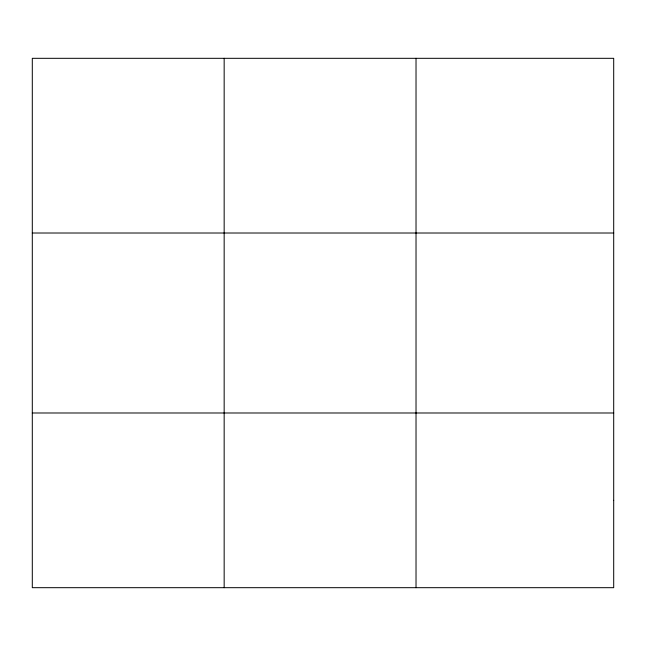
<?xml version="1.0" encoding="UTF-8"?>
<svg xmlns="http://www.w3.org/2000/svg" width="646" height="646" viewBox="0 0 646 646"><rect width="100%" height="100%" fill="white"/><g stroke="black" fill="none" stroke-linecap="round" stroke-linejoin="round"><path stroke-width="0.97" d="M224.162 58.318L224.162 587.682M416.024 58.318L416.024 587.682M32.3 233.012L613.7 233.012M32.3 412.988L613.7 412.988M613.7 500.335L613.7 587.682L32.3 587.682L32.3 58.318L613.7 58.318L613.7 500.335"/></g></svg>
